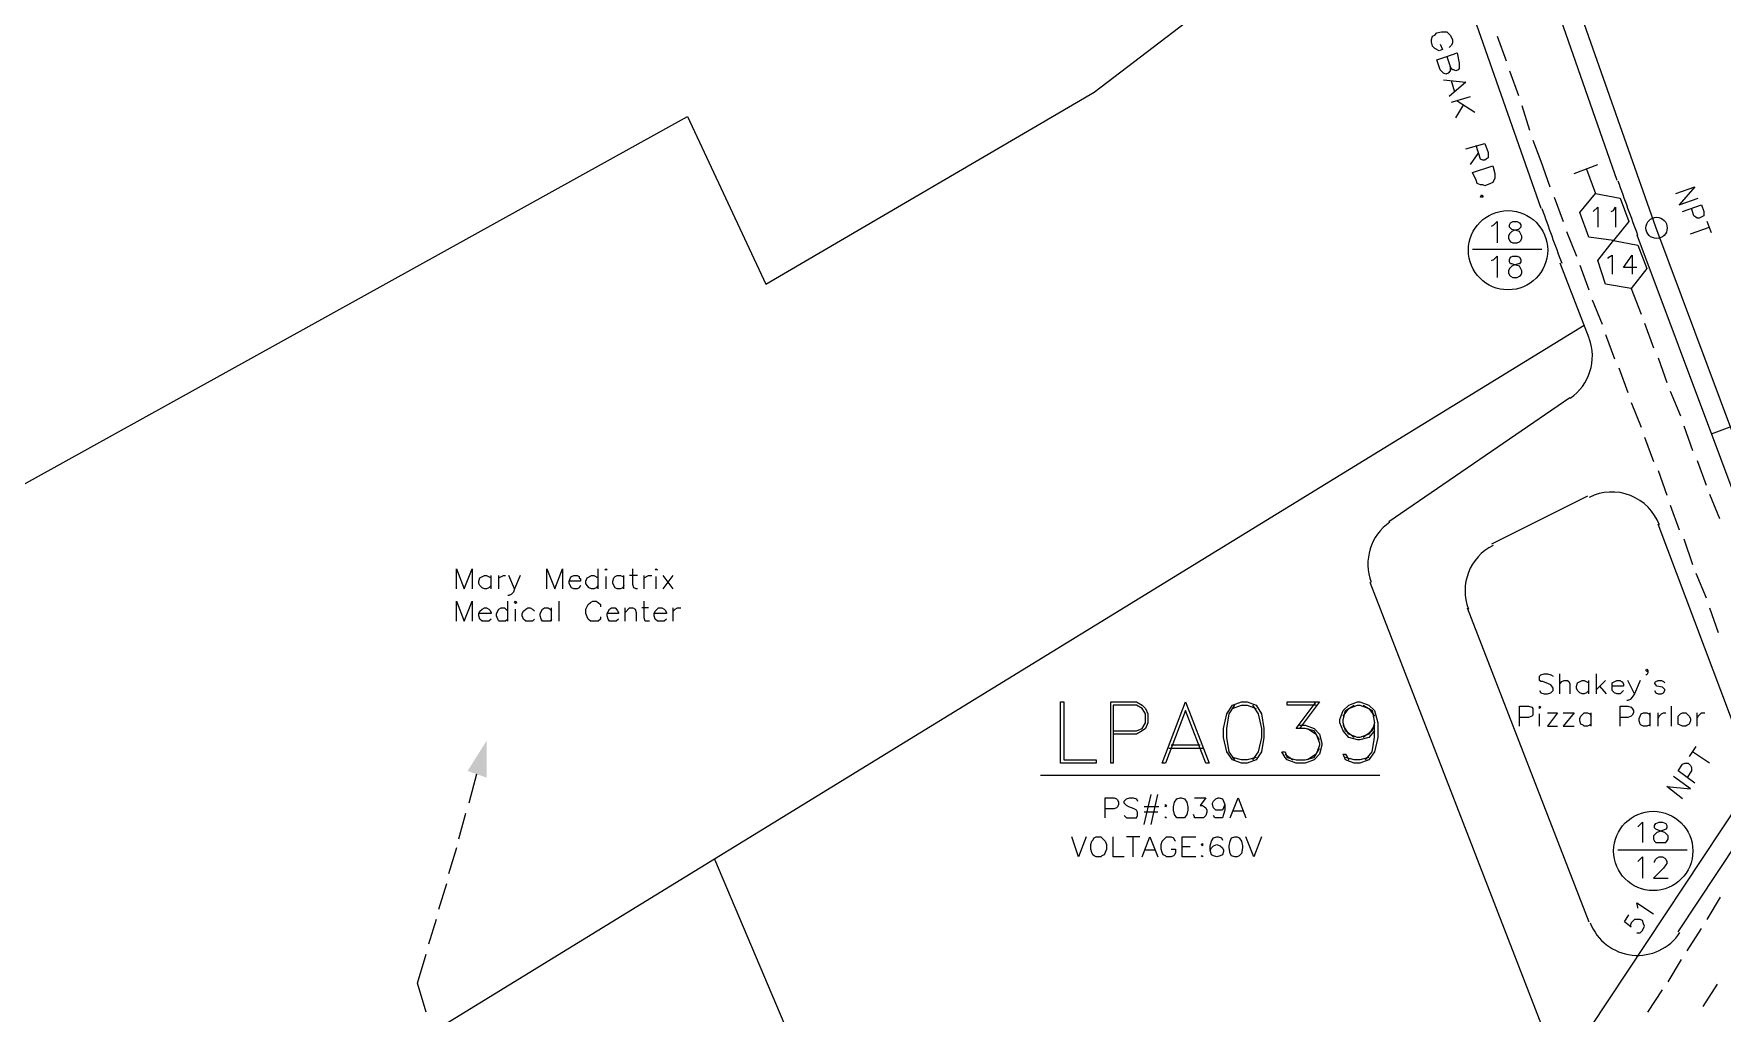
# Model space of a CAD drawing. Header units: millimetres. Extents: x 3.6 to 37.8, y 0.6 to 28.7.
# Drawn here: x 15.58 to 21.89, y 10.65 to 14.31 of the extents above; entities that cross this region are included whole.
import ezdxf

# ---------------------------------------------------------------- set-up
doc = ezdxf.new("R2010")
doc.units = ezdxf.units.MM
for name, color, linetype, true_color in [('PDF_Batangas$Geomap$Actives-NodeReceiver', 104, 'Continuous', 0x009525), ('PDF_Batangas$Geomap$Cable-565', 23, 'Continuous', 0xdd8a6e), ('PDF_Batangas$Geomap$LOTS', 254, 'Continuous', 0xdcdcdc), ('PDF_Batangas$Geomap$ROAD', 8, 'Continuous', 0x808080), ('PDF_Batangas$Geomap$SDU', 157, 'Continuous', 0x396472), ('PDF_Batangas$Geomap$Symbols-EndOfLine', 15, 'Continuous', 0x954a4a)]:
    doc.layers.add(name, color=color, linetype=linetype, true_color=true_color)
for name, color, linetype in [('PDF_Batangas$Geomap$NAME-LANDMARK', 7, 'Continuous'), ('PDF_Batangas$Geomap$NAME-ROAD', 7, 'Continuous'), ('PDF_Batangas$Geomap$Passives-TapOffs', 7, 'Continuous'), ('PDF_Batangas$Geomap$POLE', 7, 'Continuous'), ('PDF_Batangas$Geomap$STRAND', 7, 'Continuous'), ('PDF_Batangas$Geomap$Symbols-SelfTerminating', 7, 'Continuous')]:
    doc.layers.add(name, color=color, linetype=linetype)

msp = doc.modelspace()

# ---------------------------------------------------------------- hatches: boundary and pattern name
at = {"layer": 'PDF_Batangas$Geomap$Cable-565', "transparency": 33554559}
msp.add_hatch(color=256, dxfattribs=at).paths.add_polyline_path([(17.2743, 11.6697), (17.2034, 11.5572), (17.2743, 11.5321)])

# ---------------------------------------------------------------- linework, layer by layer
at = {"layer": 'PDF_Batangas$Geomap$Actives-NodeReceiver', "lineweight": 18}
for points in [[(19.4176, 11.8157), (19.4301, 11.8157), (19.4301, 11.5989), (19.551, 11.5989), (19.551, 11.5863), (19.4176, 11.5863)], [(19.8846, 11.8157), (19.9722, 11.5863), (19.9597, 11.5863), (19.8846, 11.7823), (19.8095, 11.5863), (19.797, 11.5863)], [(20.0931, 11.8157), (20.1139, 11.8157), (20.1473, 11.8032), (20.1682, 11.7698), (20.1765, 11.7156), (20.1765, 11.6823), (20.1682, 11.628), (20.1473, 11.5989), (20.1139, 11.5863), (20.0931, 11.5863), (20.0597, 11.5989), (20.0389, 11.628), (20.0264, 11.6823), (20.0264, 11.7156), (20.0389, 11.7698), (20.0597, 11.8032)], [(19.8095, 11.4321), (19.8137, 11.4279), (19.8095, 11.4237)], [(19.8638, 11.4571), (19.8679, 11.4571), (19.8804, 11.4529), (19.8888, 11.4404), (19.8929, 11.4237), (19.8929, 11.4112), (19.8888, 11.3945), (19.8804, 11.382), (19.8512, 11.382), (19.8429, 11.3945), (19.8387, 11.4112), (19.8387, 11.4237), (19.8429, 11.4404), (19.8512, 11.4529)], [(20.0264, 11.4196), (20.0222, 11.4112), (19.9972, 11.4112), (19.9888, 11.4196), (19.9847, 11.4321), (19.9847, 11.4362), (19.9888, 11.4446), (19.9972, 11.4529), (20.0055, 11.4571), (20.0097, 11.4571), (20.0222, 11.4529), (20.0264, 11.4446), (20.0305, 11.4321)], [(19.8095, 11.3862), (19.8137, 11.382), (19.8095, 11.382)], [(19.551, 11.3111), (19.5677, 11.3111), (19.5844, 11.2945), (19.5885, 11.2819), (19.5885, 11.2653), (19.5844, 11.2528), (19.5802, 11.2444), (19.5719, 11.2403), (19.5677, 11.2361), (19.551, 11.2361), (19.5427, 11.2403), (19.5385, 11.2444), (19.5343, 11.2528), (19.5302, 11.2653), (19.5302, 11.2819), (19.5343, 11.2945), (19.5385, 11.2986), (19.5427, 11.307)], [(19.9471, 11.2861), (19.9471, 11.2778), (19.943, 11.2819)], [(20.0681, 11.3111), (20.0764, 11.3111), (20.0848, 11.307), (20.0931, 11.2945), (20.0973, 11.2778), (20.0973, 11.2694), (20.0931, 11.2486), (20.0848, 11.2403), (20.0764, 11.2361), (20.0681, 11.2361), (20.0556, 11.2403), (20.0514, 11.2486), (20.0472, 11.2694), (20.0472, 11.2778), (20.0514, 11.2945), (20.0556, 11.307)], [(19.9471, 11.2403), (19.9471, 11.2361), (19.943, 11.2403)], [(19.9805, 11.2694), (19.9888, 11.2778), (20.0014, 11.2819), (20.0139, 11.2778), (20.0222, 11.2694), (20.0264, 11.2611), (20.0264, 11.2569), (20.0222, 11.2444), (20.0139, 11.2403), (20.0014, 11.2361), (19.9888, 11.2403), (19.9805, 11.2444), (19.9763, 11.2611)]]:
    msp.add_lwpolyline(points, close=True, dxfattribs=at)
for points in [[(19.6136, 11.7073), (19.7011, 11.7073), (19.722, 11.7156), (19.7345, 11.7365), (19.7345, 11.7698), (19.722, 11.7907), (19.7011, 11.8032), (19.6136, 11.8032), (19.6136, 11.5863), (19.6052, 11.5863), (19.6052, 11.8157), (19.7011, 11.8157), (19.722, 11.8032), (19.7345, 11.7907), (19.7428, 11.7698), (19.7428, 11.7365), (19.7345, 11.7156), (19.722, 11.7073), (19.7011, 11.6948), (19.6136, 11.6948)], [(20.0681, 11.5989), (20.0472, 11.628), (20.0389, 11.6823), (20.0389, 11.7156), (20.0472, 11.7698), (20.0681, 11.8032)], [(20.0597, 11.7907), (20.0931, 11.8032), (20.1139, 11.8032), (20.1473, 11.7907)], [(20.1348, 11.8032), (20.1556, 11.7698), (20.1682, 11.7156), (20.1682, 11.6823), (20.1556, 11.628), (20.1348, 11.5989)], [(20.3725, 11.8032), (20.2641, 11.8032), (20.2641, 11.8157), (20.385, 11.8157), (20.3099, 11.7156)], [(20.385, 11.6739), (20.3641, 11.7073), (20.3308, 11.7156), (20.2974, 11.7156), (20.3725, 11.8157)], [(20.5893, 11.7073), (20.5685, 11.6823), (20.5351, 11.6739), (20.5268, 11.6739), (20.4934, 11.6823), (20.4725, 11.7073), (20.46, 11.7365), (20.46, 11.749), (20.4725, 11.7823), (20.4934, 11.8032), (20.5268, 11.8157), (20.5351, 11.8157), (20.5685, 11.8032), (20.5893, 11.7823), (20.6018, 11.7365), (20.6018, 11.6823), (20.5893, 11.628), (20.5685, 11.5989), (20.5351, 11.5863), (20.5142, 11.5863), (20.4809, 11.5989), (20.4725, 11.6197), (20.4809, 11.6197), (20.4934, 11.5989)], [(20.5142, 11.6823), (20.4809, 11.7073), (20.4725, 11.7365), (20.4725, 11.749), (20.4809, 11.7823), (20.5142, 11.8032)], [(20.4725, 11.7615), (20.4934, 11.7907), (20.5268, 11.8032), (20.5351, 11.8032), (20.5685, 11.7907), (20.5893, 11.7615)], [(20.5476, 11.8032), (20.581, 11.7823), (20.5893, 11.7365)], [(20.3099, 11.7281), (20.3308, 11.7281), (20.3641, 11.7156), (20.385, 11.6948), (20.3933, 11.6614), (20.3933, 11.6531), (20.385, 11.6197), (20.3641, 11.5989), (20.3308, 11.5863), (20.2974, 11.5863), (20.2641, 11.5989), (20.2557, 11.6072), (20.2432, 11.628), (20.2557, 11.628), (20.2641, 11.6072), (20.2974, 11.5989), (20.3308, 11.5989), (20.3641, 11.6072), (20.385, 11.6406)], [(20.5893, 11.7281), (20.5685, 11.6948), (20.5351, 11.6823), (20.5268, 11.6823), (20.4934, 11.6948), (20.4725, 11.7281)], [(20.5559, 11.5989), (20.581, 11.628), (20.5893, 11.6823), (20.5893, 11.7365), (20.581, 11.7073), (20.5476, 11.6823)], [(20.3391, 11.7156), (20.3725, 11.6948), (20.385, 11.6614), (20.385, 11.6531), (20.3725, 11.6197), (20.3391, 11.5989)], [(19.9513, 11.6406), (19.8221, 11.6406)], [(19.9388, 11.6531), (19.8304, 11.6531)], [(20.1473, 11.6072), (20.1139, 11.5989), (20.0931, 11.5989), (20.0597, 11.6072)], [(20.2557, 11.6197), (20.2849, 11.5989)], [(20.5685, 11.6072), (20.5351, 11.5989), (20.5142, 11.5989), (20.4809, 11.6072)], [(20.6102, 11.5405), (19.3425, 11.5405)], [(19.5844, 11.382), (19.5844, 11.4571), (19.6177, 11.4571), (19.6261, 11.4529), (19.6302, 11.4487), (19.6344, 11.4404), (19.6344, 11.4321), (19.6302, 11.4237), (19.6261, 11.4196), (19.6177, 11.4154), (19.5844, 11.4154)], [(19.6553, 11.3904), (19.6636, 11.382), (19.7011, 11.382), (19.7053, 11.3904), (19.7053, 11.4029), (19.7011, 11.4112), (19.6928, 11.4154), (19.6719, 11.4237), (19.6636, 11.4279), (19.6553, 11.4362), (19.6553, 11.4446), (19.6636, 11.4529), (19.6761, 11.4571), (19.6886, 11.4571), (19.7011, 11.4529), (19.7053, 11.4446)], [(19.7303, 11.357), (19.7553, 11.4696)], [(19.7845, 11.4237), (19.7303, 11.4237)], [(19.7553, 11.357), (19.7804, 11.4696)], [(19.918, 11.4571), (19.9597, 11.4571), (19.9388, 11.4279), (19.9471, 11.4279), (19.9555, 11.4237), (19.9597, 11.4196), (19.9638, 11.4112), (19.9638, 11.4029), (19.9597, 11.3904), (19.9513, 11.382), (19.918, 11.382), (19.918, 11.3862), (19.9138, 11.3945)], [(20.0305, 11.4321), (20.0305, 11.4112), (20.0264, 11.3945), (20.0222, 11.382), (19.993, 11.382), (19.9888, 11.3904)], [(20.0514, 11.382), (20.0806, 11.4571), (20.1098, 11.382)], [(19.7804, 11.4029), (19.7303, 11.4029)], [(20.0973, 11.407), (20.0597, 11.407)], [(19.5135, 11.3111), (19.4843, 11.2361), (19.4593, 11.3111)], [(19.6553, 11.2361), (19.6136, 11.2361), (19.6136, 11.3111)], [(19.7136, 11.3111), (19.6636, 11.3111)], [(19.6886, 11.2361), (19.6886, 11.3111)], [(19.722, 11.2361), (19.7512, 11.3111), (19.7804, 11.2361)], [(19.8304, 11.2653), (19.8471, 11.2653), (19.8471, 11.2528), (19.8429, 11.2444), (19.8387, 11.2403), (19.8304, 11.2361), (19.8137, 11.2361), (19.8095, 11.2403), (19.8012, 11.2444), (19.797, 11.2528), (19.7929, 11.2653), (19.7929, 11.2819), (19.797, 11.2945), (19.8137, 11.3111), (19.8304, 11.3111), (19.8387, 11.307), (19.8429, 11.2986), (19.8471, 11.2945)], [(19.9221, 11.2361), (19.8721, 11.2361), (19.8721, 11.3111), (19.9221, 11.3111)], [(19.9763, 11.2611), (19.9763, 11.2778), (19.9805, 11.2945), (19.9888, 11.307), (20.0014, 11.3111), (20.0055, 11.3111), (20.018, 11.307), (20.0222, 11.2986)], [(20.1682, 11.3111), (20.139, 11.2361), (20.1098, 11.3111)], [(19.7678, 11.2611), (19.7303, 11.2611)], [(19.9013, 11.2736), (19.8721, 11.2736)]]:
    msp.add_lwpolyline(points, dxfattribs=at)
at = {"layer": 'PDF_Batangas$Geomap$Cable-565', "lineweight": 13}
for points in [[(21.048, 14.3009), (21.0813, 14.2092)], [(21.0939, 14.1716), (21.1272, 14.0799)], [(21.1397, 14.0424), (21.1689, 13.9506)], [(21.1814, 13.9131), (21.2106, 13.8339), (21.244, 13.738)], [(21.2606, 13.7005), (21.294, 13.6087)], [(21.3065, 13.5712), (21.344, 13.4794)], [(21.3566, 13.4461), (21.3899, 13.3544)], [(21.4024, 13.3168), (21.4399, 13.2251)], [(21.5484, 13.3585), (21.5859, 13.2626)], [(21.4525, 13.1876), (21.4858, 13.0958)], [(21.5984, 13.2293), (21.6318, 13.1375)], [(21.5025, 13.0625), (21.5359, 12.9707)], [(21.6484, 13.1), (21.6818, 13.0083)], [(21.5484, 12.9332), (21.5859, 12.8415)], [(21.6943, 12.9749), (21.7318, 12.8832)], [(21.5984, 12.8039), (21.6318, 12.7122)], [(21.7443, 12.8456), (21.7777, 12.7539)], [(21.6484, 12.6788), (21.6818, 12.5871)], [(21.7944, 12.7164), (21.8277, 12.6246)], [(21.6943, 12.5496), (21.7277, 12.4578)], [(21.8403, 12.5913), (21.8778, 12.4995)], [(21.7443, 12.4245), (21.7777, 12.3286)], [(21.7902, 12.2952), (21.8277, 12.2035)], [(21.8403, 12.166), (21.8736, 12.0742)], [(17.2368, 11.5446), (17.2076, 11.4362)], [(17.1951, 11.3987), (17.17, 11.3028)], [(17.1617, 11.2694), (17.1325, 11.1735)], [(17.1242, 11.136), (17.095, 11.0401)], [(21.8319, 11.0026), (21.882, 11.086)], [(17.0866, 11.0026), (17.0575, 10.9108)], [(21.7569, 10.8858), (21.8111, 10.9692)], [(17.0491, 10.6565), (17.0158, 10.7649), (17.0491, 10.8733)], [(21.686, 10.7691), (21.736, 10.8525)], [(21.6109, 10.6565), (21.6651, 10.7399)], [(21.8694, 10.7607), (21.8152, 10.6773)]]:
    msp.add_lwpolyline(points, dxfattribs=at)
at = {"layer": 'PDF_Batangas$Geomap$LOTS', "lineweight": 0}
for points in [[(21.3732, 13.2209), (14.8766, 9.2346), (13.855, 11.6906), (18.0249, 14.0007), (18.3167, 13.3752), (19.5427, 14.0924), (20.7394, 15.0056)], [(21.8486, 12.8164), (22.5366, 13.075), (22.7201, 12.5788), (22.0362, 12.3202)], [(18.1249, 11.2277), (19.5969, 7.7543)]]:
    msp.add_lwpolyline(points, dxfattribs=at)
at = {"layer": 'PDF_Batangas$Geomap$NAME-LANDMARK', "lineweight": 0}
for points in [[(17.1617, 12.2368), (17.1617, 12.3119), (17.1909, 12.2368), (17.2201, 12.3119), (17.2201, 12.2368)], [(17.4995, 12.2368), (17.4995, 12.3119), (17.5286, 12.2368), (17.5578, 12.3119), (17.5578, 12.2368)], [(17.6913, 12.2368), (17.6913, 12.3119)], [(17.8372, 12.2368), (17.833, 12.2368), (17.8247, 12.241), (17.8205, 12.2535), (17.8205, 12.3119)], [(17.291, 12.2493), (17.2826, 12.241), (17.2743, 12.2368), (17.2659, 12.2368), (17.2576, 12.241), (17.2493, 12.2493), (17.2451, 12.2577), (17.2451, 12.266), (17.2493, 12.2785), (17.2659, 12.2869), (17.2743, 12.2869), (17.291, 12.2785)], [(17.291, 12.2368), (17.291, 12.2869)], [(17.3202, 12.2368), (17.3202, 12.2869)], [(17.3202, 12.266), (17.3202, 12.2785), (17.3368, 12.2869), (17.3452, 12.2869)], [(17.3785, 12.2368), (17.3744, 12.2243), (17.366, 12.216), (17.3577, 12.2118), (17.3535, 12.2118)], [(17.3994, 12.2869), (17.3785, 12.2368), (17.3577, 12.2869)], [(17.6246, 12.2493), (17.6204, 12.241), (17.612, 12.2368), (17.5995, 12.2368), (17.5912, 12.241), (17.5829, 12.2577), (17.5829, 12.266), (17.587, 12.2785), (17.5912, 12.2827), (17.5995, 12.2869), (17.612, 12.2869), (17.6204, 12.2827), (17.6204, 12.2785), (17.6246, 12.2744), (17.6246, 12.266), (17.5829, 12.266)], [(17.6913, 12.2493), (17.6829, 12.241), (17.6746, 12.2368), (17.6663, 12.2368), (17.6579, 12.241), (17.6496, 12.2493), (17.6454, 12.2577), (17.6454, 12.266), (17.6496, 12.2785), (17.6663, 12.2869), (17.6746, 12.2869), (17.6913, 12.2785)], [(17.7205, 12.2368), (17.7205, 12.2827)], [(17.7872, 12.2493), (17.783, 12.241), (17.7747, 12.2368), (17.7622, 12.2368), (17.7538, 12.241), (17.7455, 12.2577), (17.7455, 12.266), (17.7496, 12.2785), (17.7538, 12.2827), (17.7622, 12.2869), (17.7747, 12.2869), (17.783, 12.2827), (17.7872, 12.2785)], [(17.7872, 12.2368), (17.7872, 12.2869)], [(17.8372, 12.2869), (17.808, 12.2869)], [(17.8622, 12.2368), (17.8622, 12.2869)], [(17.8622, 12.266), (17.8622, 12.2785), (17.8789, 12.2869), (17.8914, 12.2869)], [(17.9081, 12.2368), (17.9081, 12.2827)], [(17.9706, 12.2368), (17.9331, 12.2869)], [(17.9331, 12.2368), (17.9706, 12.2869)], [(17.1617, 12.1159), (17.1617, 12.191), (17.1909, 12.1159), (17.2201, 12.191), (17.2201, 12.1159)], [(17.3535, 12.1159), (17.3535, 12.191)], [(17.5453, 12.1159), (17.5453, 12.191)], [(17.6996, 12.1326), (17.6996, 12.1243), (17.6913, 12.1159), (17.6621, 12.1159), (17.6537, 12.1243), (17.6496, 12.1326), (17.6454, 12.1451), (17.6454, 12.1618), (17.6537, 12.1785), (17.6621, 12.1868), (17.6704, 12.191), (17.6829, 12.191), (17.6913, 12.1868), (17.6996, 12.1785), (17.6996, 12.1701)], [(17.8831, 12.1159), (17.8664, 12.1159), (17.8622, 12.1284), (17.8622, 12.191)], [(17.291, 12.1243), (17.2826, 12.1159), (17.2576, 12.1159), (17.2493, 12.1243), (17.2451, 12.1368), (17.2451, 12.1451), (17.2493, 12.1534), (17.2576, 12.1618), (17.2659, 12.166), (17.2743, 12.166), (17.2826, 12.1618), (17.2868, 12.1576), (17.291, 12.1493), (17.291, 12.1451), (17.2451, 12.1451)], [(17.3535, 12.1243), (17.3452, 12.1159), (17.3202, 12.1159), (17.316, 12.1243), (17.3118, 12.1368), (17.3118, 12.1451), (17.3202, 12.1618), (17.3285, 12.166), (17.341, 12.166), (17.3535, 12.1534)], [(17.3827, 12.1159), (17.3827, 12.1618)], [(17.4536, 12.1243), (17.4453, 12.1159), (17.4202, 12.1159), (17.4119, 12.1243), (17.4077, 12.1368), (17.4077, 12.1451), (17.4119, 12.1534), (17.4202, 12.1618), (17.4286, 12.166), (17.4369, 12.166), (17.4453, 12.1618), (17.4536, 12.1534)], [(17.5161, 12.1243), (17.512, 12.1159), (17.4828, 12.1159), (17.4786, 12.1243), (17.4744, 12.1368), (17.4744, 12.1451), (17.4828, 12.1618), (17.4911, 12.166), (17.5036, 12.166), (17.512, 12.1618), (17.5161, 12.1534)], [(17.5161, 12.1159), (17.5161, 12.166)], [(17.7663, 12.1243), (17.758, 12.1159), (17.733, 12.1159), (17.7288, 12.1243), (17.7246, 12.1368), (17.7246, 12.1451), (17.733, 12.1618), (17.7413, 12.166), (17.7538, 12.166), (17.7622, 12.1576), (17.7663, 12.1493), (17.7663, 12.1451), (17.7246, 12.1451)], [(17.7913, 12.1159), (17.7913, 12.166)], [(17.7913, 12.1493), (17.808, 12.166), (17.8205, 12.166), (17.8289, 12.1618), (17.833, 12.1493), (17.833, 12.1159)], [(17.8789, 12.166), (17.8539, 12.166)], [(17.9456, 12.1243), (17.9373, 12.1159), (17.9123, 12.1159), (17.9039, 12.1243), (17.8998, 12.1368), (17.8998, 12.1451), (17.9039, 12.1534), (17.9164, 12.166), (17.929, 12.166), (17.9373, 12.1618), (17.9415, 12.1576), (17.9456, 12.1493), (17.9456, 12.1451), (17.8998, 12.1451)], [(17.9706, 12.1159), (17.9706, 12.166)], [(17.9706, 12.1451), (17.9706, 12.1534), (17.979, 12.1618), (17.9873, 12.166), (17.9998, 12.166)]]:
    msp.add_lwpolyline(points, dxfattribs=at)
for points in [[(17.7163, 12.3077), (17.7205, 12.3119), (17.7246, 12.3077)], [(17.9039, 12.3077), (17.9081, 12.3119), (17.9123, 12.3077)], [(17.3785, 12.1868), (17.3827, 12.191), (17.3869, 12.1868), (17.3827, 12.1826)]]:
    msp.add_lwpolyline(points, close=True, dxfattribs=at)
at = {"layer": 'PDF_Batangas$Geomap$NAME-ROAD', "lineweight": 9}
for points in [[(20.8353, 14.2717), (20.8437, 14.2509), (20.8312, 14.2467), (20.8145, 14.255), (20.8061, 14.2634), (20.802, 14.2801), (20.802, 14.2884), (20.8061, 14.3009), (20.8145, 14.3051), (20.8228, 14.3134), (20.8395, 14.3176), (20.8603, 14.3176), (20.8729, 14.3051), (20.8812, 14.2884), (20.8812, 14.2759), (20.877, 14.2675), (20.8687, 14.2592)], [(20.8603, 14.2258), (20.8979, 14.2384), (20.9062, 14.2008), (20.9062, 14.18), (20.902, 14.1758), (20.8937, 14.1716), (20.8854, 14.1758), (20.8812, 14.1758), (20.8729, 14.1883)], [(20.8478, 14.1383), (20.9312, 14.1299), (20.8687, 14.0757)], [(20.8895, 14.0924), (20.877, 14.1341)], [(20.877, 14.0549), (20.9479, 14.0757)], [(20.8937, 13.9965), (20.9229, 14.0465)], [(20.8979, 14.0591), (20.9646, 14.0174)], [(20.9312, 13.8798), (21.0021, 13.9006), (21.0146, 13.8672), (21.0146, 13.8464), (21.0063, 13.8422), (21.0021, 13.8381), (20.9938, 13.8381), (20.9854, 13.8422), (20.9688, 13.8923)], [(20.9479, 13.8214), (20.9771, 13.8631)]]:
    msp.add_lwpolyline(points, dxfattribs=at)
for points in [[(20.8603, 14.2258), (20.8729, 14.1883), (20.8729, 14.1716), (20.8645, 14.1633), (20.8562, 14.1591), (20.8478, 14.1633), (20.8353, 14.1758), (20.8228, 14.2133)], [(21.0313, 13.8172), (21.0396, 13.788), (21.0396, 13.7713), (21.0313, 13.7547), (21.023, 13.7505), (21.0021, 13.7421), (20.9938, 13.7463), (20.9854, 13.7463), (20.9729, 13.7505), (20.9688, 13.763), (20.9562, 13.7922)], [(20.9938, 13.7046), (20.9938, 13.7005), (20.9854, 13.7005), (20.9896, 13.7088)]]:
    msp.add_lwpolyline(points, close=True, dxfattribs=at)
at = {"layer": 'PDF_Batangas$Geomap$Passives-TapOffs', "lineweight": 9}
for points in [[(21.3566, 13.6421), (21.4149, 13.713), (21.5067, 13.6963), (21.54, 13.6087), (21.4816, 13.5378), (21.3899, 13.5503)], [(21.4233, 13.4628), (21.4816, 13.5378), (21.5734, 13.5211), (21.6067, 13.4336), (21.5484, 13.3585), (21.4525, 13.3752)]]:
    msp.add_lwpolyline(points, close=True, dxfattribs=at)
for points in [[(21.4066, 13.6462), (21.4233, 13.6629), (21.4233, 13.5879)], [(21.4733, 13.6462), (21.4816, 13.6504), (21.49, 13.6629), (21.49, 13.5879)], [(21.4608, 13.4711), (21.465, 13.4753), (21.4775, 13.4836), (21.4775, 13.4127)], [(21.5692, 13.4378), (21.5192, 13.4378), (21.5525, 13.4836), (21.5525, 13.4127)]]:
    msp.add_lwpolyline(points, dxfattribs=at)
at = {"layer": 'PDF_Batangas$Geomap$POLE', "lineweight": 0}
for points in [[(21.7152, 13.713), (21.786, 13.738), (21.7277, 13.6713), (21.7986, 13.6963)], [(21.7402, 13.6462), (21.8111, 13.6713), (21.8194, 13.6462), (21.8194, 13.6296), (21.8027, 13.6212), (21.7944, 13.6212), (21.7902, 13.6254), (21.7819, 13.6296), (21.7735, 13.6588)], [(21.7694, 13.5628), (21.8403, 13.5879)], [(21.8486, 13.567), (21.8319, 13.6087)], [(21.7902, 11.6489), (21.7652, 11.6114)], [(21.8403, 11.5863), (21.7777, 11.628)], [(21.786, 11.5113), (21.7235, 11.5572), (21.7402, 11.5822), (21.7485, 11.5863), (21.761, 11.5863), (21.7694, 11.578), (21.7735, 11.5697), (21.7735, 11.5572), (21.7569, 11.5321)], [(21.7402, 11.4529), (21.6818, 11.4988), (21.7694, 11.4904), (21.7068, 11.5363)]]:
    msp.add_lwpolyline(points, dxfattribs=at)
msp.add_circle((21.643, 13.5852), 0.0396, dxfattribs=at)
at = {"layer": 'PDF_Batangas$Geomap$ROAD', "lineweight": 0}
for points in [[(20.6852, 16.0814), (21.4942, 13.763)], [(20.3975, 15.9772), (21.2106, 13.6588)], [(21.5692, 13.5587), (22.1947, 11.8907)], [(21.2815, 13.4544), (21.3899, 13.1751)], [(21.319, 12.9499), (20.6435, 12.487)], [(21.3857, 12.5829), (21.0271, 12.4036)], [(22.0279, 11.4738), (21.6484, 12.4787)], [(20.5726, 12.2619), (21.2815, 10.4313)], [(20.9354, 12.166), (21.3899, 10.9942)], [(21.7235, 10.9567), (22.0196, 11.4029)]]:
    msp.add_lwpolyline(points, dxfattribs=at)
for centre, radius, start, end in [((30.4519, 16.8953), 9.486, 199.29167, 200.59937), ((30.1684, 16.791), 9.486, 199.29167, 200.59937), ((21.2135, 13.1056), 0.1897, 304.44763, 20.59935), ((21.4762, 12.4092), 0.1897, 20.59937, 116.63086), ((20.7548, 12.33), 0.1897, 124.44763, 201.16517), ((21.1176, 12.2299), 0.1897, 116.63087, 201.16516), ((21.5721, 11.0581), 0.1897, 201.16517, 326.5796)]:
    msp.add_arc(centre, radius, start, end, dxfattribs=at)
at = {"layer": 'PDF_Batangas$Geomap$SDU', "lineweight": 0}
for points in [[(21.2064, 11.8574), (21.2106, 11.849), (21.2231, 11.8449), (21.2356, 11.8449), (21.2481, 11.849), (21.2565, 11.8574), (21.2565, 11.8657), (21.2523, 11.8741), (21.2481, 11.8782), (21.2398, 11.8824), (21.2189, 11.8907), (21.2106, 11.8907), (21.2064, 11.8949), (21.2064, 11.9116), (21.2106, 11.9158), (21.2231, 11.9199), (21.2356, 11.9199), (21.2481, 11.9158), (21.2565, 11.9116)], [(21.2815, 11.8449), (21.2815, 11.9199)], [(21.4191, 11.8449), (21.4191, 11.9199)], [(21.6109, 11.9324), (21.6109, 11.9241), (21.6067, 11.9158), (21.6026, 11.9158)], [(21.2815, 11.8824), (21.2898, 11.8907), (21.2982, 11.8949), (21.3107, 11.8949), (21.3149, 11.8907), (21.319, 11.8824), (21.319, 11.8449)], [(21.3899, 11.8574), (21.3816, 11.849), (21.3732, 11.8449), (21.3649, 11.8449), (21.3566, 11.849), (21.3482, 11.8574), (21.344, 11.8657), (21.344, 11.8741), (21.3482, 11.8866), (21.3649, 11.8949), (21.3732, 11.8949), (21.3899, 11.8866)], [(21.3899, 11.8449), (21.3899, 11.8949)], [(21.4191, 11.8616), (21.4525, 11.8949)], [(21.4566, 11.8449), (21.4316, 11.8741)], [(21.5192, 11.8574), (21.5067, 11.8449), (21.4942, 11.8449), (21.4858, 11.849), (21.4775, 11.8574), (21.4775, 11.8741), (21.4775, 11.8866), (21.4942, 11.8949), (21.5067, 11.8949), (21.5108, 11.8907), (21.515, 11.8907), (21.5192, 11.8824), (21.5192, 11.8741), (21.4775, 11.8741)], [(21.5817, 11.8949), (21.5609, 11.8449), (21.5359, 11.8949)], [(21.6359, 11.8574), (21.6401, 11.849), (21.6484, 11.8449), (21.6609, 11.8449), (21.6693, 11.849), (21.6735, 11.8574), (21.6735, 11.8616), (21.6651, 11.8699), (21.6443, 11.8741), (21.6401, 11.8782), (21.6359, 11.8866), (21.6401, 11.8907), (21.6484, 11.8949), (21.6609, 11.8949), (21.6693, 11.8907), (21.6735, 11.8866)], [(21.1314, 11.724), (21.1314, 11.799), (21.1647, 11.799), (21.1772, 11.7948), (21.1814, 11.7907), (21.1814, 11.7656), (21.1772, 11.7615), (21.1647, 11.7573), (21.1314, 11.7573)], [(21.5067, 11.724), (21.5067, 11.799), (21.5359, 11.799), (21.5484, 11.7948), (21.5525, 11.7907), (21.5567, 11.7823), (21.5567, 11.774), (21.5525, 11.7656), (21.5484, 11.7615), (21.5359, 11.7573), (21.5067, 11.7573)], [(21.5609, 11.8449), (21.5525, 11.8324), (21.5442, 11.824), (21.5359, 11.8199), (21.5317, 11.8199)], [(21.6985, 11.724), (21.6985, 11.799)], [(21.2064, 11.724), (21.2064, 11.7698)], [(21.2356, 11.774), (21.2732, 11.774), (21.2356, 11.724), (21.2732, 11.724)], [(21.294, 11.774), (21.3357, 11.774), (21.294, 11.724), (21.3357, 11.724)], [(21.3982, 11.7323), (21.3941, 11.7281), (21.3857, 11.724), (21.3732, 11.724), (21.3691, 11.7281), (21.3607, 11.7323), (21.3566, 11.7448), (21.3566, 11.7531), (21.3607, 11.7615), (21.3732, 11.774), (21.3857, 11.774), (21.3941, 11.7698), (21.3982, 11.7615)], [(21.3982, 11.724), (21.3982, 11.774)], [(21.6193, 11.7323), (21.6151, 11.7281), (21.6067, 11.724), (21.5942, 11.724), (21.5859, 11.7281), (21.5817, 11.7323), (21.5776, 11.7448), (21.5776, 11.7531), (21.5859, 11.7698), (21.5942, 11.774), (21.6067, 11.774), (21.6151, 11.7698), (21.6193, 11.7615)], [(21.6193, 11.724), (21.6193, 11.774)], [(21.6484, 11.724), (21.6484, 11.774)], [(21.6484, 11.7531), (21.6526, 11.7615), (21.6609, 11.7698), (21.6693, 11.774), (21.6776, 11.774)], [(21.7944, 11.724), (21.7944, 11.774)], [(21.7944, 11.7531), (21.7986, 11.7615), (21.8111, 11.774), (21.8236, 11.774)]]:
    msp.add_lwpolyline(points, dxfattribs=at)
for points in [[(21.6067, 11.9283), (21.6026, 11.9324), (21.6067, 11.9366), (21.6109, 11.9324)], [(21.2064, 11.7907), (21.2064, 11.799), (21.2106, 11.7948)], [(21.7402, 11.774), (21.7527, 11.774), (21.7652, 11.7615), (21.7694, 11.7531), (21.7694, 11.7448), (21.7652, 11.7323), (21.7569, 11.7281), (21.7527, 11.724), (21.7402, 11.724), (21.7235, 11.7323), (21.7235, 11.7615), (21.7318, 11.7698)]]:
    msp.add_lwpolyline(points, close=True, dxfattribs=at)
at = {"layer": 'PDF_Batangas$Geomap$STRAND', "color": 254, "lineweight": 0, "true_color": 0xdcdcdc}
msp.add_lwpolyline([(18.1458, 5.9195), (19.1424, 7.2706), (20.0472, 8.559), (20.9729, 9.9601), (21.957, 11.4446), (22.2656, 11.9158), (21.6401, 13.5879), (20.9979, 15.4143), (20.1682, 17.6159), (19.6678, 18.8877), (18.9547, 20.7016), (18.3918, 22.161), (18.1291, 21.7024), (15.9691, 20.2179), (14.0468, 18.8627)], dxfattribs=at)
at = {"layer": 'PDF_Batangas$Geomap$STRAND', "lineweight": 0}
for points in [[(21.5734, 11.0443), (21.5734, 11.0484), (21.5692, 11.0651), (21.6318, 11.0234)], [(21.5692, 10.9525), (21.5817, 10.9525), (21.5901, 10.9609), (21.5984, 10.9776), (21.5942, 10.9859), (21.5901, 10.9984), (21.5817, 11.0026), (21.5609, 11.0026), (21.5484, 10.9901), (21.5442, 10.9776), (21.5484, 10.9734), (21.5233, 10.9942), (21.54, 11.0192)]]:
    msp.add_lwpolyline(points, dxfattribs=at)
at = {"layer": 'PDF_Batangas$Geomap$Symbols-EndOfLine', "lineweight": 0}
for points in [[(21.0271, 13.592), (21.0355, 13.5962), (21.048, 13.6087), (21.048, 13.5295)], [(21.2148, 13.5045), (20.9562, 13.5045)], [(21.0271, 13.4628), (21.0355, 13.4669), (21.048, 13.4794), (21.048, 13.4002)], [(21.5734, 11.3487), (21.5901, 11.3653), (21.5901, 11.2903)], [(21.7569, 11.2611), (21.4983, 11.2611)], [(21.5734, 11.2194), (21.5901, 11.2361), (21.5901, 11.1569)], [(21.6359, 11.2152), (21.6359, 11.2194), (21.6401, 11.2277), (21.6443, 11.2319), (21.6526, 11.2361), (21.6651, 11.2361), (21.6735, 11.2319), (21.6776, 11.2277), (21.6818, 11.2194), (21.6818, 11.2111), (21.6776, 11.2069), (21.6693, 11.1944), (21.6318, 11.1569), (21.686, 11.1569)]]:
    msp.add_lwpolyline(points, dxfattribs=at)
for points in [[(21.1064, 13.6087), (21.123, 13.6087), (21.1314, 13.6045), (21.1356, 13.5962), (21.1356, 13.5879), (21.1272, 13.5795), (21.1105, 13.5754), (21.1022, 13.5712), (21.0939, 13.5628), (21.0897, 13.5545), (21.0897, 13.5462), (21.0939, 13.5378), (21.098, 13.5337), (21.1064, 13.5295), (21.123, 13.5295), (21.1314, 13.5337), (21.1356, 13.5378), (21.1397, 13.5462), (21.1397, 13.5545), (21.1314, 13.5712), (21.1189, 13.5754), (21.1022, 13.5795), (21.0939, 13.5879), (21.0939, 13.5962), (21.098, 13.6045)], [(21.1064, 13.4794), (21.123, 13.4794), (21.1314, 13.4753), (21.1356, 13.4669), (21.1356, 13.4586), (21.1314, 13.4503), (21.1272, 13.4503), (21.1105, 13.4461), (21.1022, 13.4419), (21.0939, 13.4336), (21.0897, 13.4252), (21.0897, 13.4169), (21.0939, 13.4086), (21.098, 13.4044), (21.1064, 13.4002), (21.123, 13.4002), (21.1314, 13.4044), (21.1356, 13.4086), (21.1397, 13.4169), (21.1397, 13.4252), (21.1314, 13.4419), (21.1189, 13.4461), (21.1022, 13.4503), (21.098, 13.4503), (21.0939, 13.4586), (21.0939, 13.4669), (21.098, 13.4753)], [(21.6526, 11.3653), (21.6651, 11.3653), (21.6776, 11.3612), (21.6818, 11.3528), (21.6818, 11.3445), (21.6776, 11.3403), (21.6693, 11.3362), (21.6443, 11.3278), (21.6318, 11.3153), (21.6318, 11.3028), (21.6359, 11.2945), (21.6401, 11.2903), (21.6776, 11.2903), (21.6818, 11.2945), (21.686, 11.3028), (21.686, 11.3153), (21.6735, 11.3278), (21.6484, 11.3362), (21.6401, 11.3403), (21.6359, 11.3445), (21.6359, 11.3528), (21.6401, 11.3612)]]:
    msp.add_lwpolyline(points, close=True, dxfattribs=at)
for centre in [(21.0884, 13.5018), (21.6305, 11.2583)]:
    msp.add_circle(centre, 0.148, dxfattribs=at)
at = {"layer": 'PDF_Batangas$Geomap$Symbols-SelfTerminating', "lineweight": 9}
for points in [[(21.3357, 13.788), (21.4233, 13.8214)], [(21.3816, 13.8047), (21.4149, 13.713)]]:
    msp.add_lwpolyline(points, dxfattribs=at)

doc.saveas('drawing.dxf')
